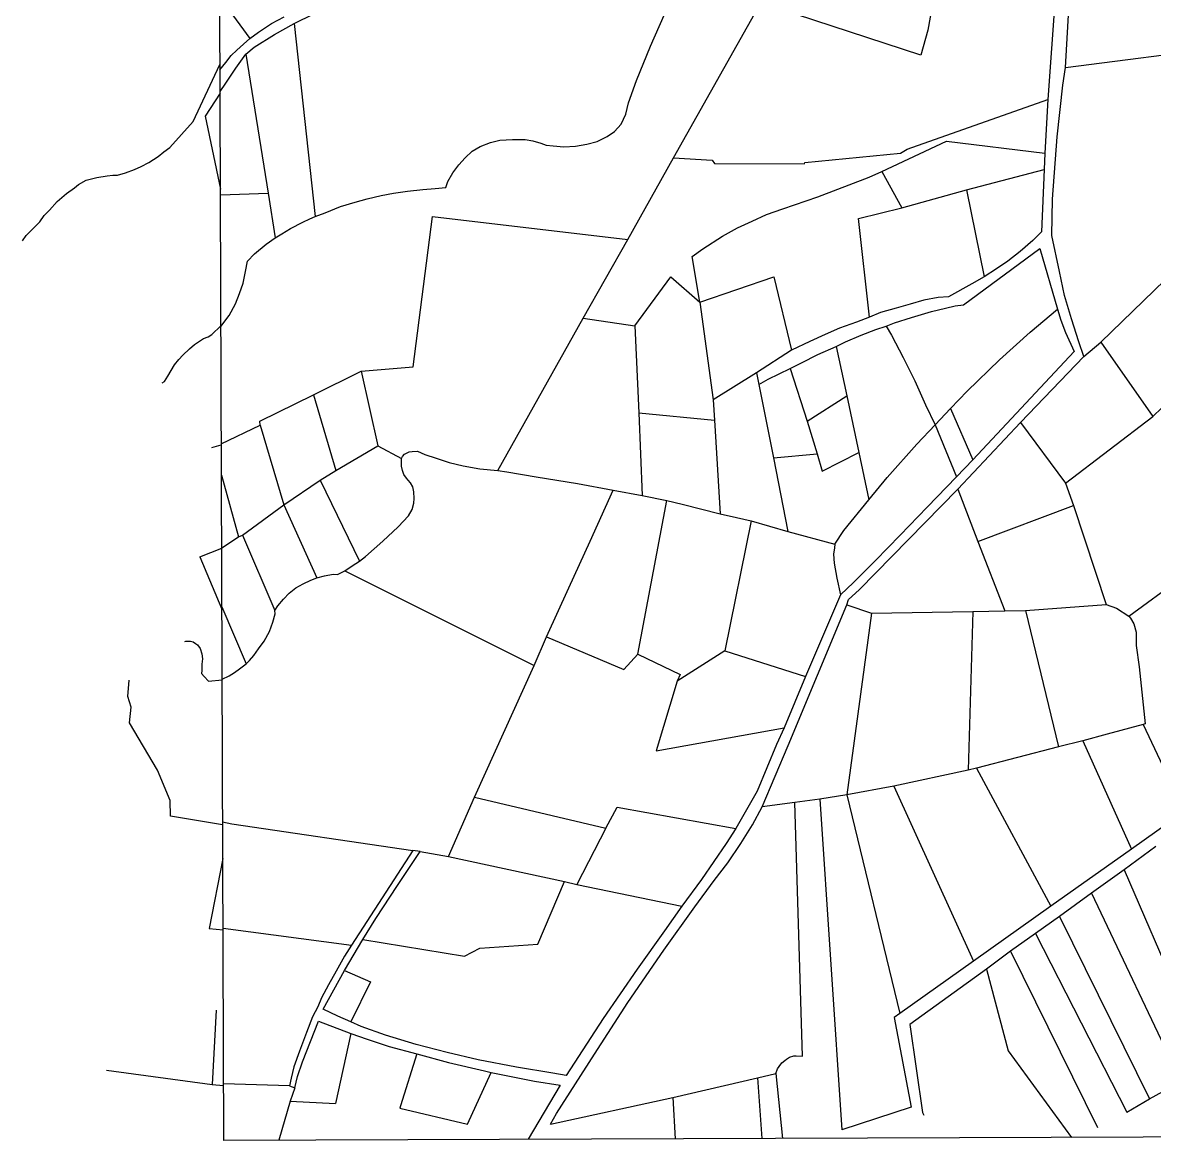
# Model space of a CAD drawing. Header units: millimetres. Extents: x 150192 to 154662, y -198734 to -196104.
# Drawn here: x 150192 to 151294, y -198677 to -197588 of the extents above; entities that cross this region are included whole.
import ezdxf

# ---------------------------------------------------------------- set-up
doc = ezdxf.new("R2010")
doc.units = ezdxf.units.MM
doc.layers.add('2', color=7, linetype='Continuous')
doc.layers.add('43', color=7, linetype='Continuous')

msp = doc.modelspace()

# ---------------------------------------------------------------- linework, layer by layer
at = {"layer": '2', "color": 1, "linetype": 'Continuous'}
for p, q in [((151207.70613, -197631.95563), (151212.68213, -197544.93363)), ((151198.79213, -197549.97863), (151190.32813, -197663.11263)), ((150383.88513, -197563.31863), (150413.18713, -197603.55063)), ((150825.87013, -197719.84063), (150910.93613, -197568.91463)), ((150456.39213, -197589.02763), (150476.92313, -197777.09263)), ((150409.38513, -197618.86263), (150431.17113, -197754.53763)), ((150384.21413, -197656.97263), (150369.64513, -197679.28563)), ((151190.32813, -197663.11263), (151187.42013, -197715.40063)), ((150369.64513, -197679.28563), (150384.54113, -197750.37663)), ((150781.50213, -197799.46363), (150825.87013, -197719.84063)), ((151187.42013, -197715.40063), (151186.80513, -197731.29963)), ((151028.92213, -197733.18063), (151048.23213, -197768.77763)), ((151111.22913, -197751.27063), (151186.80513, -197731.29963)), ((150384.56113, -197756.00463), (150431.17113, -197754.53763)), ((150431.17113, -197754.53763), (150437.76513, -197797.90763)), ((151048.23213, -197768.77763), (151111.22913, -197751.27063)), ((151111.22913, -197751.27063), (151128.38413, -197835.92663)), ((150737.71813, -197876.02663), (150781.50213, -197799.46363)), ((151241.94013, -197899.40463), (151314.71213, -197829.02963)), ((150851.37113, -197860.56863), (150864.63213, -197955.54563)), ((150654.64413, -198024.63363), (150737.71813, -197876.02663)), ((150737.71813, -197876.02663), (150788.12113, -197883.54063)), ((150788.12113, -197883.54063), (150792.19413, -197968.44363)), ((151225.66113, -197913.61563), (151241.94013, -197899.40463)), ((151241.94013, -197899.40463), (151292.88013, -197972.00263)), ((151292.88013, -197972.00263), (151366.79413, -197899.46863)), ((150940.92913, -197907.46263), (150906.61913, -197929.34763)), ((150984.19413, -197903.74363), (150994.77813, -197951.89763)), ((151164.00113, -197977.87063), (151225.66113, -197913.61563)), ((150475.09513, -197950.75763), (150521.58313, -197927.66763)), ((150521.58313, -197927.66763), (150537.83613, -198000.50663)), ((150906.61913, -197929.34763), (150864.63213, -197955.54563)), ((150906.61913, -197929.34763), (150908.97613, -197940.75163)), ((150939.45613, -197925.15463), (150956.16913, -197976.40763)), ((150908.97613, -197940.75163), (150923.40313, -198012.10463)), ((150475.09513, -197950.75763), (150496.95213, -198024.39963)), ((150864.63213, -197955.54563), (150865.86213, -197975.47163)), ((150956.16913, -197976.40763), (150994.77813, -197951.89763)), ((150994.77813, -197951.89763), (151006.46913, -198007.06363)), ((151080.64213, -197980.02963), (151095.62813, -197964.14963)), ((151095.62813, -197964.14963), (151117.36013, -198014.18263)), ((150792.19413, -197968.44363), (150865.86213, -197975.47163)), ((150792.19413, -197968.44363), (150795.25013, -198048.77063)), ((150865.86213, -197975.47163), (150871.20613, -198066.73063)), ((150956.16913, -197976.40763), (150965.82513, -198008.44063)), ((151102.73313, -198042.75463), (151164.00113, -197977.87063)), ((151164.00113, -197977.87063), (151207.66113, -198036.77963)), ((151207.66113, -198036.77963), (151292.88013, -197972.00263)), ((150385.41113, -197998.51663), (150423.38613, -197980.53763)), ((150423.38613, -197980.53763), (150446.19913, -198057.97863)), ((151080.64213, -197980.02963), (151101.38413, -198030.82663)), ((150376.29113, -198002.04463), (150385.41513, -197999.45763)), ((150496.95213, -198024.39963), (150537.83613, -198000.50663)), ((150537.83613, -198000.50663), (150561.05013, -198012.98663)), ((150923.40313, -198012.10463), (150965.82513, -198008.44063)), ((151006.46913, -198007.06363), (151016.00013, -198053.20463)), ((150923.40313, -198012.10463), (150937.12813, -198083.92163)), ((151117.36013, -198014.18263), (151101.38413, -198030.82663)), ((150385.51913, -198029.15363), (150402.13813, -198089.16663)), ((150481.61713, -198034.04263), (150496.95213, -198024.39963)), ((151269.27513, -198166.32263), (151456.47913, -198029.27963)), ((150446.19913, -198057.97863), (150481.61713, -198034.04263)), ((150481.61713, -198034.04263), (150519.95613, -198112.89663)), ((150767.05313, -198043.79963), (150795.25013, -198048.77063)), ((151102.73313, -198042.75463), (151122.44113, -198093.80263)), ((151207.66113, -198036.77963), (151215.53813, -198058.51663)), ((150791.20213, -198203.57363), (150819.51013, -198053.86763)), ((150795.25013, -198048.77063), (150819.51013, -198053.86763)), ((150405.92213, -198087.58263), (150446.19913, -198057.97863)), ((150446.19913, -198057.97863), (150478.56013, -198129.17063)), ((151122.44113, -198093.80263), (151215.53813, -198058.51663)), ((151215.53813, -198058.51663), (151247.17413, -198155.12663)), ((150901.56313, -198073.73563), (150875.79213, -198200.18463)), ((150901.56313, -198073.73563), (150937.12813, -198083.92163)), ((150402.13813, -198089.16663), (150405.92213, -198087.58263)), ((150405.92213, -198087.58263), (150437.55913, -198160.94663)), ((150937.12813, -198083.92163), (150983.10813, -198096.40063)), ((150385.76713, -198099.82963), (150402.13813, -198089.16663)), ((151122.44113, -198093.80263), (151148.48513, -198161.30463)), ((150364.44613, -198108.60263), (150385.76913, -198100.36063)), ((150364.44613, -198108.60263), (150385.97613, -198159.58263)), ((150505.75913, -198122.26763), (150690.10013, -198214.57963)), ((150988.62713, -198145.57163), (150954.30013, -198225.29363)), ((151168.68013, -198161.06063), (151247.17413, -198155.12663)), ((150385.96813, -198157.27063), (150409.61213, -198212.85963)), ((150994.76713, -198155.26463), (151018.80513, -198163.65363)), ((151018.80513, -198163.65363), (150994.81813, -198340.43363)), ((151018.80513, -198163.65363), (151117.36713, -198161.79663)), ((151117.36713, -198161.79663), (151112.81013, -198316.59863)), ((151117.36713, -198161.79663), (151148.48513, -198161.30463)), ((151148.48513, -198161.30463), (151168.68013, -198161.06063)), ((151168.68013, -198161.06063), (151200.95513, -198293.63863)), ((150690.10013, -198214.57963), (150702.29113, -198186.49663)), ((150875.79213, -198200.18463), (150829.56213, -198229.90163)), ((150875.79213, -198200.18463), (150954.30013, -198225.29363)), ((150631.94113, -198342.66363), (150690.10013, -198214.57963)), ((150954.30013, -198225.29363), (150933.68813, -198275.18563)), ((151283.25813, -198272.07463), (151323.14813, -198356.86863)), ((151200.95513, -198293.63863), (151120.93913, -198314.56963)), ((151224.45213, -198287.80463), (151200.95513, -198293.63863)), ((151224.45213, -198287.80463), (151271.96613, -198393.31963)), ((151112.81013, -198316.59863), (151040.54113, -198331.94063)), ((151120.93913, -198314.56963), (151112.81013, -198316.59863)), ((151120.93913, -198314.56963), (151193.35013, -198448.94763)), ((150994.81813, -198340.43363), (150968.27213, -198344.74063)), ((151040.54113, -198331.94063), (150994.81813, -198340.43363)), ((150994.81813, -198340.43363), (151046.28013, -198553.60163)), ((151040.54113, -198331.94063), (151117.91013, -198502.67163)), ((150606.54413, -198400.60663), (150631.94113, -198342.66363)), ((150631.94113, -198342.66363), (150759.97413, -198372.97763)), ((150944.01313, -198348.03263), (150912.27113, -198352.03863)), ((150968.27213, -198344.74063), (150944.01313, -198348.03263)), ((150968.27213, -198344.74063), (150989.77013, -198666.94263)), ((151323.14813, -198356.86863), (151271.96613, -198393.31963)), ((150386.70313, -198366.95063), (150395.69913, -198368.72563)), ((150395.69913, -198368.72563), (150572.09513, -198394.79163)), ((150759.97413, -198372.97763), (150731.78213, -198427.86963)), ((150572.09513, -198394.79163), (150512.31613, -198486.98163)), ((150579.22413, -198395.57063), (150572.09513, -198394.79163)), ((150579.22413, -198395.57063), (150606.54413, -198400.60663)), ((151271.96613, -198393.31963), (151193.35013, -198448.94763)), ((151295.59013, -198390.91663), (151264.72813, -198413.65163)), ((150386.82813, -198402.56263), (150373.59913, -198470.61763)), ((150606.54413, -198400.60663), (150719.58913, -198424.81263)), ((151264.72813, -198413.65163), (151233.10413, -198436.25863)), ((151264.72813, -198413.65163), (151347.30613, -198604.46563)), ((150719.58913, -198424.81263), (150731.78213, -198427.86963)), ((150731.78213, -198427.86963), (150834.02213, -198448.96363)), ((151233.10413, -198436.25863), (151201.73413, -198458.99263)), ((151233.10413, -198436.25863), (151319.87313, -198619.70363)), ((151193.35013, -198448.94763), (151117.91013, -198502.67163)), ((151201.73413, -198458.99263), (151178.61913, -198475.63063)), ((151201.73413, -198458.99263), (151289.39113, -198636.71963)), ((150373.59913, -198470.61763), (150387.07213, -198472.07563)), ((150387.06613, -198470.40863), (150512.31613, -198486.98163)), ((150505.37213, -198511.62163), (150523.27513, -198481.47363)), ((151178.61913, -198475.63063), (151154.23513, -198492.90363)), ((151178.61913, -198475.63063), (151267.29213, -198649.54463)), ((151154.23513, -198492.90363), (151130.73913, -198510.30363)), ((151154.23513, -198492.90363), (151238.71613, -198664.65463)), ((151117.91013, -198502.67163), (151046.28013, -198553.60163)), ((150380.52513, -198550.26363), (150376.61613, -198622.72163)), ((150511.64113, -198572.92063), (150496.70313, -198641.14563)), ((150575.77313, -198592.90363), (150560.08213, -198643.33863)), ((150273.67113, -198608.64663), (150376.61613, -198622.72163)), ((150825.15813, -198635.33963), (150907.71513, -198616.31663)), ((150907.71513, -198616.31663), (150925.62313, -198612.00463)), ((150907.71513, -198616.31663), (150911.78713, -198675.23063)), ((150925.62313, -198612.00463), (150931.98013, -198675.15963)), ((150376.61613, -198622.72163), (150387.60413, -198623.68463)), ((150451.78813, -198624.05463), (150387.59813, -198622.03763)), ((150451.78813, -198624.05463), (150457.02913, -198625.88063)), ((150457.02913, -198625.88063), (150452.55313, -198638.91563)), ((151289.39113, -198636.71963), (151319.87313, -198619.70363)), ((150452.55313, -198638.91563), (150441.50313, -198676.90563)), ((150452.55313, -198638.91563), (150496.70313, -198641.14563)), ((150706.05313, -198661.31263), (150825.15813, -198635.33963)), ((150825.15813, -198635.33963), (150827.57813, -198675.53063)), ((151267.29213, -198649.54463), (151289.39113, -198636.71963))]:
    msp.add_line(p, q, dxfattribs=at)
for points in [[(151087.45013, -197481.55763), (151086.56213, -197489.18363), (151085.80213, -197509.13763), (151084.66013, -197527.69263), (151082.50313, -197548.66263), (151078.18713, -197570.13963), (151073.49013, -197595.42963), (151066.63413, -197619.82863), (150910.93613, -197568.91463)], [(150476.92313, -197777.09263), (150486.64313, -197773.38263), (150501.53113, -197767.30563), (150515.94313, -197763.01563), (150527.32713, -197760.04363), (150541.12113, -197756.77963), (150553.27613, -197754.30363), (150566.71313, -197752.44363), (150581.67613, -197750.68763), (150593.86213, -197749.99063), (150604.13413, -197748.81563), (150605.93913, -197742.94063), (150611.00213, -197734.47263), (150616.71113, -197726.63063), (150622.82013, -197719.79863), (150629.70113, -197713.59163), (150637.49813, -197708.89463), (150647.47213, -197705.18163), (150656.70813, -197702.87763), (150668.89213, -197702.05463), (150681.34713, -197702.24363), (150688.86613, -197703.52563), (150696.65213, -197705.56563), (150701.77113, -197707.64763), (150708.51713, -197708.30663), (150718.95313, -197709.28963), (150730.25213, -197708.73363), (150741.40013, -197706.78163), (150751.64413, -197703.95363), (150761.09213, -197699.23163), (150768.24713, -197694.16463), (150774.86113, -197687.19763), (150779.39413, -197677.46763), (150781.99813, -197666.36863), (150789.88413, -197644.76463), (150803.53413, -197611.12263), (150821.62713, -197569.91263)], [(150456.39213, -197589.02763), (150475.54513, -197579.70663)], [(150409.38513, -197618.86263), (150417.40313, -197612.25563), (150437.26613, -197599.87363), (150456.39213, -197589.02763)], [(150413.18713, -197603.55063), (150421.72413, -197597.57163), (150434.15713, -197589.11663), (150446.75113, -197582.56663)], [(150384.13413, -197634.11763), (150389.95913, -197627.04363), (150395.05113, -197620.22763), (150400.67713, -197614.92963), (150406.93013, -197609.11263), (150413.18713, -197603.55063)], [(151207.70613, -197631.95563), (151364.60613, -197611.97363), (151408.93813, -197657.11563)], [(150384.20813, -197655.20563), (150389.92513, -197647.12763), (150399.58513, -197632.61463), (150409.38513, -197618.86263)], [(150191.90313, -197800.69163), (150195.30313, -197795.46363), (150204.01613, -197786.77663), (150208.81713, -197782.30363), (150212.97313, -197776.18163), (150218.15013, -197770.94363), (150225.59513, -197762.51763), (150234.56913, -197754.84563), (150242.28413, -197749.21363), (150246.45613, -197745.88663), (150253.67013, -197741.65563), (150264.32313, -197739.05763), (150274.22013, -197737.48163), (150279.80513, -197736.94363), (150284.24913, -197736.92063), (150291.98313, -197734.71963), (150300.85313, -197731.24163), (150307.31513, -197728.53963), (150314.78413, -197724.43363), (150323.89513, -197718.53963), (150329.33013, -197714.06363), (150335.40313, -197709.96463), (150358.11813, -197684.55663), (150384.11613, -197629.13963)], [(151225.66113, -197913.61563), (151220.58313, -197899.20263), (151213.46013, -197876.68663), (151206.71713, -197854.16463), (151201.73613, -197830.59863), (151194.39713, -197795.62863), (151195.05413, -197760.15463), (151199.47113, -197699.57963), (151204.95113, -197649.03163), (151207.70613, -197631.95563)], [(150825.87013, -197719.84063), (150863.67713, -197722.16663), (150865.83713, -197725.34463), (150953.47613, -197725.89763), (150953.85713, -197724.62663), (151046.82913, -197715.52263), (151053.56113, -197711.45963), (151190.32813, -197663.11263)], [(151028.92213, -197733.18063), (151091.66413, -197703.85263), (151187.42013, -197715.40063)], [(150851.37113, -197860.56863), (150844.12713, -197816.20763), (150854.28713, -197808.71463), (150873.71913, -197796.39563), (150888.19713, -197788.26863), (150902.42213, -197781.54063), (150916.52013, -197775.31963), (150932.39613, -197769.73563), (150966.30713, -197757.93263), (151016.47613, -197738.76663), (151028.92213, -197733.18063)], [(151186.80513, -197731.29963), (151184.29613, -197791.97163), (151175.80013, -197800.36463), (151163.53313, -197811.10463), (151151.49913, -197820.56963), (151140.45013, -197828.24063), (151128.38413, -197835.92663)], [(151016.73713, -197875.14863), (151006.19213, -197779.05063), (151048.23213, -197768.77763)], [(150437.76513, -197797.90763), (150444.30513, -197793.99363), (150452.72813, -197788.77863), (150464.94713, -197782.61563), (150471.62713, -197779.46263), (150476.92313, -197777.09263)], [(150521.58313, -197927.66763), (150572.20913, -197923.45363), (150591.02913, -197777.23663), (150781.50213, -197799.46363)], [(150385.01013, -197884.12663), (150393.20113, -197873.46563), (150399.10513, -197862.18863), (150403.25313, -197852.20963), (150406.76313, -197842.11363), (150409.10813, -197830.76463), (150410.83813, -197820.56863), (150417.70413, -197813.47163), (150428.97913, -197804.14563), (150437.76513, -197797.90763)], [(151033.15513, -197884.04763), (151040.97613, -197880.74863), (151057.78313, -197875.40463), (151077.12213, -197869.51363), (151090.79113, -197866.37863), (151100.15413, -197864.07263), (151108.26913, -197863.05763), (151182.79813, -197808.26463), (151199.83213, -197867.49063)], [(150788.12113, -197883.54063), (150823.29913, -197836.02463), (150851.37113, -197860.56863)], [(150851.37113, -197860.56863), (150923.63913, -197835.94863), (150940.92913, -197907.46263)], [(151128.38413, -197835.92663), (151116.56013, -197842.84563), (151093.77813, -197855.40063), (151083.62413, -197856.06563), (151069.82013, -197858.69463), (151056.29113, -197862.58963), (151042.88913, -197866.48263), (151027.58913, -197870.78663), (151016.73713, -197875.14863)], [(151095.62813, -197964.14963), (151112.01113, -197947.12763), (151143.50713, -197916.63963), (151173.22513, -197889.71063), (151199.83213, -197867.49063)], [(151199.83213, -197867.49063), (151203.19013, -197877.98963), (151207.59013, -197889.99763), (151216.17313, -197908.67763), (151117.36013, -198014.18263)], [(151016.73713, -197875.14863), (151004.11313, -197879.92063), (150987.44613, -197886.02463), (150973.69813, -197891.95763), (150958.56913, -197898.80063), (150940.92913, -197907.46263)], [(150327.80613, -197939.26463), (150329.95613, -197937.72863), (150333.23013, -197932.75463), (150336.50113, -197927.27263), (150339.77113, -197921.66463), (150344.18613, -197916.30363), (150348.10013, -197912.21663), (150354.54113, -197905.95563), (150359.21713, -197901.86463), (150363.26513, -197899.17463), (150368.20113, -197896.09863), (150372.76313, -197894.42263), (150376.05213, -197892.11763), (150385.00813, -197883.55763)], [(150984.19413, -197903.74363), (150993.26613, -197899.28163), (151008.78113, -197892.68663), (151023.04513, -197887.25463), (151033.15513, -197884.04763)], [(151033.15513, -197884.04763), (151038.33813, -197892.81963), (151049.51713, -197914.30463), (151060.95013, -197937.18763), (151071.36813, -197960.45163), (151080.64213, -197980.02963)], [(150939.45613, -197925.15463), (150950.66713, -197919.51563), (150966.41413, -197911.64563), (150984.19413, -197903.74363)], [(150908.97613, -197940.75163), (150918.03613, -197935.65363), (150939.45613, -197925.15463)], [(150423.38613, -197980.53763), (150422.81013, -197976.60563), (150475.09513, -197950.75763)], [(151016.00013, -198053.20463), (151033.90613, -198031.35263), (151062.98913, -197998.83063), (151080.64213, -197980.02963)], [(150561.05013, -198012.98663), (150562.03313, -198011.06463), (150563.77013, -198008.62263), (150568.43513, -198006.51663), (150571.22313, -198006.09263), (150576.55213, -198005.62863), (150583.59613, -198008.82463), (150594.71313, -198012.46663), (150607.24113, -198016.84863), (150621.14513, -198019.93963), (150637.07913, -198022.87063), (150654.64413, -198024.63363)], [(150965.82513, -198008.44063), (150970.78013, -198025.34763), (151006.46913, -198007.06363)], [(150519.95613, -198112.89663), (150525.84713, -198108.22963), (150542.87313, -198093.47563), (150557.75013, -198079.39063), (150567.60113, -198068.56063), (150571.18413, -198062.65863), (150572.98213, -198056.40163), (150573.40913, -198051.69263), (150572.91613, -198045.21663), (150571.94513, -198040.52863), (150569.58813, -198036.49763), (150567.51413, -198034.11463), (150565.70113, -198032.10863), (150563.22113, -198028.33363), (150562.01413, -198024.66563), (150560.92113, -198020.23363), (150561.05013, -198012.98663)], [(150654.64413, -198024.63363), (150663.40813, -198025.69963), (150692.11413, -198030.67063), (150732.37813, -198037.17263), (150767.05313, -198043.79963)], [(151101.38413, -198030.82663), (151073.04813, -198060.24663), (151046.71013, -198087.60063), (151022.61513, -198112.37863), (151001.25713, -198133.80963), (150988.62713, -198145.57163)], [(150702.29113, -198186.49663), (150723.75113, -198138.71963), (150744.57713, -198093.35663), (150767.05313, -198043.79963)], [(150994.76713, -198155.26463), (150996.45713, -198150.15363), (151006.71613, -198140.84363), (151102.73313, -198042.75463)], [(150819.51013, -198053.86763), (150834.37113, -198057.43363), (150871.20613, -198066.73063)], [(150983.10813, -198096.40063), (150991.74313, -198083.05963), (151016.00013, -198053.20463)], [(150871.20613, -198066.73063), (150887.21013, -198070.16963), (150901.56313, -198073.73563)], [(150983.10813, -198096.40063), (150982.60013, -198099.95963), (150981.83813, -198106.18663), (150982.22013, -198114.70263), (150985.01613, -198129.57363), (150988.62713, -198145.57163)], [(150505.75913, -198122.26763), (150512.91913, -198117.45463), (150519.95613, -198112.89663)], [(150437.55913, -198160.94663), (150440.40313, -198156.45363), (150445.88113, -198149.88663), (150451.37113, -198144.08163), (150458.01413, -198138.76763), (150465.18913, -198134.84363), (150472.75113, -198131.29463), (150478.56013, -198129.17063)], [(150478.56013, -198129.17063), (150485.77013, -198127.27963), (150494.25013, -198125.36963), (150498.45113, -198125.81263), (150505.75913, -198122.26763)], [(151247.17413, -198155.12663), (151257.33513, -198158.56363), (151269.27513, -198166.32263)], [(150409.61213, -198212.85963), (150412.73113, -198209.50663), (150417.22013, -198204.60663), (150421.68613, -198198.30863), (150427.02113, -198190.85363), (150432.19413, -198181.36763), (150435.59513, -198172.29063), (150437.99513, -198164.11763), (150437.55913, -198160.94663)], [(150912.27113, -198352.03863), (150937.41613, -198292.41563), (150994.76713, -198155.26463)], [(151269.27513, -198166.32263), (151270.92713, -198168.35663), (151274.23013, -198173.82363), (151276.64413, -198182.08663), (151276.51813, -198194.92263), (151279.31413, -198215.89563), (151285.29013, -198271.18563), (151283.25813, -198272.07463)], [(150702.29113, -198186.49663), (150777.48613, -198218.43663), (150791.20213, -198203.57363)], [(150349.80013, -198191.28463), (150350.81413, -198190.89763), (150352.97213, -198190.75963), (150355.38613, -198190.87363), (150358.05613, -198191.49563), (150360.22413, -198193.13563), (150362.26413, -198194.52363), (150364.82413, -198198.06863), (150366.37613, -198203.14363), (150367.03813, -198207.96963), (150366.55913, -198213.05563), (150366.46813, -198219.40963), (150366.10313, -198222.33463), (150368.78713, -198225.37063), (150373.00213, -198229.66963), (150386.21713, -198228.33363)], [(150791.20213, -198203.57363), (150832.35613, -198223.16663), (150829.56213, -198229.90163)], [(150386.21513, -198227.69763), (150393.16913, -198224.55363), (150398.32413, -198221.42263), (150403.08813, -198217.66363), (150409.61213, -198212.85963)], [(150386.71313, -198369.77463), (150335.77313, -198361.14263), (150335.68713, -198346.01963), (150323.20213, -198316.47463), (150296.14713, -198270.48463), (150297.58513, -198255.22663), (150294.35213, -198244.82263), (150295.53113, -198228.80463)], [(150829.56213, -198229.90163), (150808.86613, -198297.50663), (150933.68813, -198275.18563)], [(150933.68813, -198275.18563), (150926.09113, -198291.44663), (150907.43513, -198336.85963), (150886.59013, -198373.28263)], [(151283.25813, -198272.07463), (151248.20313, -198281.46163), (151224.45213, -198287.80463)], [(150706.05313, -198661.31263), (150711.84313, -198650.79963), (150748.83713, -198593.02763), (150781.38613, -198542.69663), (150816.34113, -198491.94663), (150846.48513, -198449.53363), (150865.35913, -198424.07363), (150878.90613, -198406.57763), (150891.41613, -198387.82563), (150902.66413, -198369.60163), (150912.27113, -198352.03863)], [(150759.97413, -198372.97763), (150770.89513, -198352.39363), (150886.59013, -198373.28263)], [(150925.62313, -198612.00463), (150927.02013, -198607.55663), (150928.67113, -198605.01563), (150931.46513, -198601.58563), (150934.25913, -198599.42663), (150935.91013, -198598.15563), (150938.83113, -198596.12363), (150943.14913, -198594.85563), (150945.18113, -198594.72963), (150951.65913, -198595.11363), (150944.01313, -198348.03263)], [(150886.59013, -198373.28263), (150877.31313, -198387.91663), (150853.01513, -198422.99363), (150834.02213, -198448.96363)], [(150523.27513, -198481.47363), (150535.88113, -198460.94063), (150556.93013, -198428.96463), (150579.22413, -198395.57063)], [(150523.27513, -198481.47363), (150622.30413, -198497.58963), (150637.16413, -198489.71763), (150693.81113, -198486.06063), (150719.58913, -198424.81263)], [(150834.02213, -198448.96363), (150817.03013, -198472.99663), (150790.61113, -198510.39463), (150757.25913, -198558.32263), (150721.37113, -198613.91663), (150708.37013, -198611.57563), (150672.94613, -198605.76663), (150635.46713, -198598.71863), (150605.48113, -198591.42863), (150575.35813, -198583.63063), (150545.34213, -198574.56163), (150521.56013, -198566.03063), (150511.70013, -198561.60663)], [(150512.31613, -198486.98163), (150505.51213, -198497.63763), (150497.25113, -198512.25563), (150489.85713, -198525.58963), (150482.96313, -198538.40763), (150479.42413, -198546.85163)], [(150511.70013, -198561.60663), (150498.90013, -198556.21163), (150484.67913, -198549.43963), (150505.37213, -198511.62163)], [(150505.37213, -198511.62163), (150530.73013, -198522.70863), (150511.70013, -198561.60663)], [(151130.73913, -198510.30363), (151055.93413, -198564.28263), (151068.26313, -198649.95163), (151069.66013, -198652.62163)], [(151130.73913, -198510.30363), (151151.70413, -198589.75063), (151213.44413, -198674.15663)], [(150479.42413, -198546.85163), (150474.38513, -198556.71763), (150468.29713, -198572.06463), (150461.49513, -198590.21963), (150456.04213, -198605.55763), (150453.31213, -198616.65863), (150451.78813, -198624.05463)], [(150457.02913, -198625.88063), (150459.63313, -198614.78163), (150464.59513, -198600.46863), (150480.17813, -198561.07663), (150511.64113, -198572.92063)], [(151046.28013, -198553.60163), (151040.94513, -198557.28463), (151057.21213, -198644.86263), (150989.77013, -198666.94263)], [(150511.64113, -198572.92063), (150527.49613, -198578.65063), (150548.96513, -198585.69163), (150575.77313, -198592.90363)], [(150575.77313, -198592.90363), (150606.66613, -198601.19763), (150641.62213, -198609.30163), (150648.38513, -198610.97663)], [(150560.08213, -198643.33863), (150559.44813, -198645.75363), (150625.24213, -198661.29263), (150648.38513, -198610.97663)], [(150648.38513, -198610.97663), (150690.58813, -198619.34963), (150715.43613, -198623.41463), (150684.31113, -198676.04063)]]:
    msp.add_lwpolyline(points, dxfattribs=at)
at = {"layer": '43', "color": 1, "linetype": 'Continuous'}
msp.add_lwpolyline([(150379.71213, -196373.22563), (153782.32413, -196361.09063), (153790.66413, -198664.98163), (150387.79113, -198677.09663), (150379.71213, -196373.22563)], dxfattribs=at)

doc.saveas('drawing.dxf')
